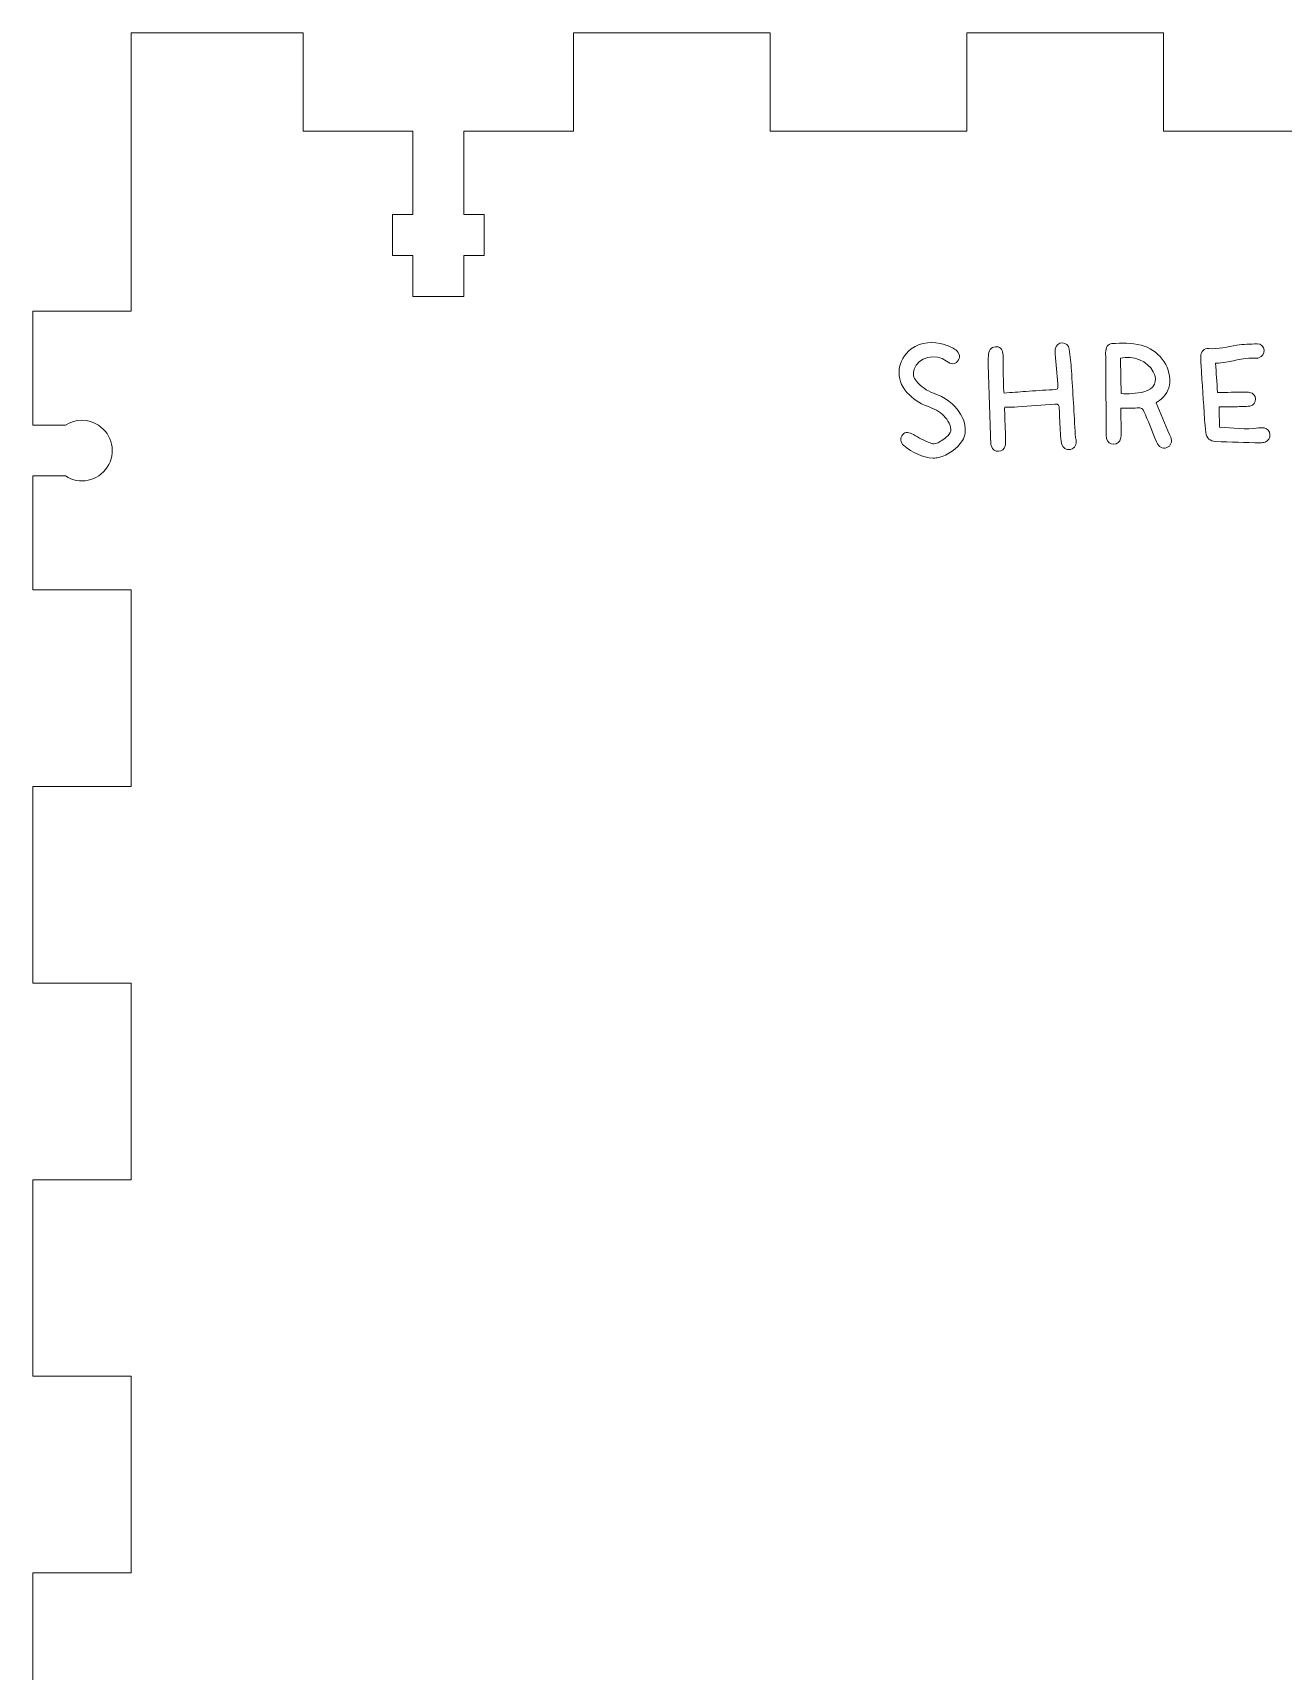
# Model space of a CAD drawing. Header units: inches. Extents: x 30 to 180, y 56 to 256.
# Drawn here: x 30.3 to 106.6, y 156 to 256 of the extents above; entities that cross this region are included whole.
import ezdxf

# ---------------------------------------------------------------- set-up
doc = ezdxf.new("R2010")
doc.units = ezdxf.units.IN
doc.header["$MEASUREMENT"] = 0

# ---------------------------------------------------------------- blocks, each defined once
blk = doc.blocks.new('block 25')
at = {"color": 7, "lineweight": 15, "true_color": 0xffffff}
blk.add_open_spline([(89.517, 236.305), (89.514, 236.612), (89.379, 236.809), (89.132, 236.831)], degree=3, dxfattribs=at)
blk = doc.blocks.new('block 26')
at = {"color": 7, "lineweight": 15, "true_color": 0xffffff}
blk.add_open_spline([(89.132, 236.831), (88.872, 236.855), (88.676, 236.681), (88.637, 236.378)], degree=3, dxfattribs=at)
blk = doc.blocks.new('block 27')
at = {"color": 7, "lineweight": 15, "true_color": 0xffffff}
blk.add_open_spline([(88.637, 236.378), (88.616, 236.219), (88.604, 236.058), (88.609, 235.899)], degree=3, dxfattribs=at)
blk = doc.blocks.new('block 28')
at = {"color": 7, "lineweight": 15, "true_color": 0xffffff}
blk.add_open_spline([(88.609, 235.899), (88.66, 234.252), (88.714, 232.605), (88.769, 230.958)], degree=3, dxfattribs=at)
blk = doc.blocks.new('block 29')
at = {"color": 7, "lineweight": 15, "true_color": 0xffffff}
blk.add_open_spline([(88.769, 230.958), (88.771, 230.89), (88.786, 230.82), (88.809, 230.755)], degree=3, dxfattribs=at)
blk = doc.blocks.new('block 30')
at = {"color": 7, "lineweight": 15, "true_color": 0xffffff}
blk.add_open_spline([(88.809, 230.755), (88.874, 230.565), (89.047, 230.438), (89.236, 230.45)], degree=3, dxfattribs=at)
blk = doc.blocks.new('block 31')
at = {"color": 7, "lineweight": 15, "true_color": 0xffffff}
blk.add_open_spline([(89.236, 230.45), (89.443, 230.464), (89.597, 230.569), (89.647, 230.774)], degree=3, dxfattribs=at)
blk = doc.blocks.new('block 32')
at = {"color": 7, "lineweight": 15, "true_color": 0xffffff}
blk.add_open_spline([(89.647, 230.774), (89.678, 230.899), (89.679, 231.035), (89.675, 231.166)], degree=3, dxfattribs=at)
blk = doc.blocks.new('block 33')
at = {"color": 7, "lineweight": 15, "true_color": 0xffffff}
blk.add_open_spline([(89.675, 231.166), (89.657, 231.771), (89.632, 232.375), (89.611, 232.98)], degree=3, dxfattribs=at)
blk = doc.blocks.new('block 34')
at = {"color": 7, "lineweight": 15, "true_color": 0xffffff}
blk.add_open_spline([(89.611, 232.98), (89.61, 233.025), (89.622, 233.071), (89.631, 233.145)], degree=3, dxfattribs=at)
blk = doc.blocks.new('block 35')
at = {"color": 7, "lineweight": 15, "true_color": 0xffffff}
blk.add_open_spline([(89.631, 233.145), (89.898, 233.15), (90.155, 233.143), (90.411, 233.159)], degree=3, dxfattribs=at)
blk = doc.blocks.new('block 36')
at = {"color": 7, "lineweight": 15, "true_color": 0xffffff}
blk.add_open_spline([(90.411, 233.159), (91.167, 233.208), (91.922, 233.259), (92.677, 233.324)], degree=3, dxfattribs=at)
blk = doc.blocks.new('block 37')
at = {"color": 7, "lineweight": 15, "true_color": 0xffffff}
blk.add_open_spline([(92.677, 233.324), (92.899, 233.343), (92.945, 233.258), (92.95, 233.059)], degree=3, dxfattribs=at)
blk = doc.blocks.new('block 38')
at = {"color": 7, "lineweight": 15, "true_color": 0xffffff}
blk.add_open_spline([(92.95, 233.059), (92.964, 232.552), (92.994, 232.045), (93.025, 231.539)], degree=3, dxfattribs=at)
blk = doc.blocks.new('block 39')
at = {"color": 7, "lineweight": 15, "true_color": 0xffffff}
blk.add_open_spline([(93.025, 231.539), (93.037, 231.331), (93.048, 231.12), (93.093, 230.918)], degree=3, dxfattribs=at)
blk = doc.blocks.new('block 40')
at = {"color": 7, "lineweight": 15, "true_color": 0xffffff}
blk.add_open_spline([(93.093, 230.918), (93.153, 230.649), (93.397, 230.503), (93.641, 230.56)], degree=3, dxfattribs=at)
blk = doc.blocks.new('block 41')
at = {"color": 7, "lineweight": 15, "true_color": 0xffffff}
blk.add_open_spline([(93.641, 230.56), (93.893, 230.621), (94.035, 230.873), (93.975, 231.146)], degree=3, dxfattribs=at)
blk = doc.blocks.new('block 42')
at = {"color": 7, "lineweight": 15, "true_color": 0xffffff}
blk.add_open_spline([(93.975, 231.146), (93.954, 231.241), (93.936, 231.336), (93.93, 231.432)], degree=3, dxfattribs=at)
blk = doc.blocks.new('block 43')
at = {"color": 7, "lineweight": 15, "true_color": 0xffffff}
blk.add_open_spline([(93.93, 231.432), (93.851, 232.751), (93.78, 234.07), (93.695, 235.389)], degree=3, dxfattribs=at)
blk = doc.blocks.new('block 44')
at = {"color": 7, "lineweight": 15, "true_color": 0xffffff}
blk.add_open_spline([(93.695, 235.389), (93.668, 235.818), (93.613, 236.246), (93.559, 236.674)], degree=3, dxfattribs=at)
blk = doc.blocks.new('block 45')
at = {"color": 7, "lineweight": 15, "true_color": 0xffffff}
blk.add_open_spline([(93.559, 236.674), (93.529, 236.911), (93.357, 237.062), (93.143, 237.067)], degree=3, dxfattribs=at)
blk = doc.blocks.new('block 46')
at = {"color": 7, "lineweight": 15, "true_color": 0xffffff}
blk.add_open_spline([(93.143, 237.067), (92.914, 237.073), (92.745, 236.93), (92.702, 236.681)], degree=3, dxfattribs=at)
blk = doc.blocks.new('block 47')
at = {"color": 7, "lineweight": 15, "true_color": 0xffffff}
blk.add_open_spline([(92.702, 236.681), (92.687, 236.586), (92.687, 236.487), (92.695, 236.39)], degree=3, dxfattribs=at)
blk = doc.blocks.new('block 48')
at = {"color": 7, "lineweight": 15, "true_color": 0xffffff}
blk.add_open_spline([(92.695, 236.39), (92.747, 235.781), (92.802, 235.172), (92.857, 234.563)], degree=3, dxfattribs=at)
blk = doc.blocks.new('block 49')
at = {"color": 7, "lineweight": 15, "true_color": 0xffffff}
blk.add_open_spline([(92.857, 234.563), (92.887, 234.232), (92.872, 234.224), (92.531, 234.205)], degree=3, dxfattribs=at)
blk = doc.blocks.new('block 50')
at = {"color": 7, "lineweight": 15, "true_color": 0xffffff}
blk.add_open_spline([(92.531, 234.205), (91.989, 234.178), (91.449, 234.141), (90.909, 234.104)], degree=3, dxfattribs=at)
blk = doc.blocks.new('block 51')
at = {"color": 7, "lineweight": 15, "true_color": 0xffffff}
blk.add_open_spline([(90.909, 234.104), (90.474, 234.073), (90.039, 234.036), (89.587, 234.001)], degree=3, dxfattribs=at)
blk = doc.blocks.new('block 52')
at = {"color": 7, "lineweight": 15, "true_color": 0xffffff}
blk.add_open_spline([(89.587, 234.001), (89.571, 234.14), (89.551, 234.242), (89.549, 234.344)], degree=3, dxfattribs=at)
blk = doc.blocks.new('block 53')
at = {"color": 7, "lineweight": 15, "true_color": 0xffffff}
blk.add_open_spline([(89.549, 234.344), (89.535, 234.997), (89.522, 235.651), (89.517, 236.305)], degree=3, dxfattribs=at)
blk = doc.blocks.new('block 54')
at = {"color": 7, "lineweight": 15, "true_color": 0xffffff}
blk.add_open_spline([(99.693, 234.651), (99.762, 235.667), (98.983, 236.676), (97.947, 236.927)], degree=3, dxfattribs=at)
blk = doc.blocks.new('block 55')
at = {"color": 7, "lineweight": 15, "true_color": 0xffffff}
blk.add_open_spline([(97.947, 236.927), (97.355, 237.07), (96.755, 237.064), (96.155, 237.018)], degree=3, dxfattribs=at)
blk = doc.blocks.new('block 56')
at = {"color": 7, "lineweight": 15, "true_color": 0xffffff}
blk.add_open_spline([(96.155, 237.018), (95.903, 236.998), (95.777, 236.789), (95.78, 236.458)], degree=3, dxfattribs=at)
blk = doc.blocks.new('block 57')
at = {"color": 7, "lineweight": 15, "true_color": 0xffffff}
blk.add_open_spline([(95.78, 236.458), (95.793, 234.811), (95.803, 233.163), (95.815, 231.516)], degree=3, dxfattribs=at)
blk = doc.blocks.new('block 58')
at = {"color": 7, "lineweight": 15, "true_color": 0xffffff}
blk.add_open_spline([(95.815, 231.516), (95.816, 231.419), (95.815, 231.319), (95.837, 231.226)], degree=3, dxfattribs=at)
blk = doc.blocks.new('block 59')
at = {"color": 7, "lineweight": 15, "true_color": 0xffffff}
blk.add_open_spline([(95.837, 231.226), (95.89, 231.005), (96.059, 230.874), (96.271, 230.878)], degree=3, dxfattribs=at)
blk = doc.blocks.new('block 60')
at = {"color": 7, "lineweight": 15, "true_color": 0xffffff}
blk.add_open_spline([(96.271, 230.878), (96.482, 230.882), (96.65, 231.018), (96.696, 231.237)], degree=3, dxfattribs=at)
blk = doc.blocks.new('block 61')
at = {"color": 7, "lineweight": 15, "true_color": 0xffffff}
blk.add_open_spline([(96.696, 231.237), (96.718, 231.338), (96.724, 231.444), (96.724, 231.548)], degree=3, dxfattribs=at)
blk = doc.blocks.new('block 62')
at = {"color": 7, "lineweight": 15, "true_color": 0xffffff}
blk.add_open_spline([(96.724, 231.548), (96.722, 231.999), (96.714, 232.452), (96.709, 232.904)], degree=3, dxfattribs=at)
blk = doc.blocks.new('block 63')
at = {"color": 7, "lineweight": 15, "true_color": 0xffffff}
blk.add_open_spline([(96.709, 232.904), (96.708, 232.969), (96.713, 233.034), (96.714, 233.074)], degree=3, dxfattribs=at)
blk = doc.blocks.new('block 64')
at = {"color": 7, "lineweight": 15, "true_color": 0xffffff}
blk.add_open_spline([(96.714, 233.074), (97.059, 233.08), (97.384, 233.051), (97.695, 233.101)], degree=3, dxfattribs=at)
blk = doc.blocks.new('block 65')
at = {"color": 7, "lineweight": 15, "true_color": 0xffffff}
blk.add_open_spline([(97.695, 233.101), (97.953, 233.144), (98.066, 233.057), (98.138, 232.839)], degree=3, dxfattribs=at)
blk = doc.blocks.new('block 66')
at = {"color": 7, "lineweight": 15, "true_color": 0xffffff}
blk.add_open_spline([(98.138, 232.839), (98.157, 232.78), (98.192, 232.726), (98.215, 232.668)], degree=3, dxfattribs=at)
blk = doc.blocks.new('block 67')
at = {"color": 7, "lineweight": 15, "true_color": 0xffffff}
blk.add_open_spline([(98.215, 232.668), (98.443, 232.109), (98.673, 231.551), (98.896, 230.99)], degree=3, dxfattribs=at)
blk = doc.blocks.new('block 68')
at = {"color": 7, "lineweight": 15, "true_color": 0xffffff}
blk.add_open_spline([(98.896, 230.99), (99.003, 230.721), (99.26, 230.581), (99.509, 230.671)], degree=3, dxfattribs=at)
blk = doc.blocks.new('block 69')
at = {"color": 7, "lineweight": 15, "true_color": 0xffffff}
blk.add_open_spline([(99.509, 230.671), (99.761, 230.764), (99.863, 231.03), (99.75, 231.312)], degree=3, dxfattribs=at)
blk = doc.blocks.new('block 70')
at = {"color": 7, "lineweight": 15, "true_color": 0xffffff}
blk.add_open_spline([(99.75, 231.312), (99.73, 231.364), (99.703, 231.412), (99.681, 231.463)], degree=3, dxfattribs=at)
blk = doc.blocks.new('block 71')
at = {"color": 7, "lineweight": 15, "true_color": 0xffffff}
blk.add_open_spline([(99.681, 231.463), (99.409, 232.108), (99.138, 232.753), (98.862, 233.41)], degree=3, dxfattribs=at)
blk = doc.blocks.new('block 72')
at = {"color": 7, "lineweight": 15, "true_color": 0xffffff}
blk.add_open_spline([(98.862, 233.41), (98.928, 233.456), (98.996, 233.502), (99.061, 233.55)], degree=3, dxfattribs=at)
blk = doc.blocks.new('block 73')
at = {"color": 7, "lineweight": 15, "true_color": 0xffffff}
blk.add_open_spline([(99.061, 233.55), (99.432, 233.825), (99.662, 234.184), (99.693, 234.651)], degree=3, dxfattribs=at)
blk = doc.blocks.new('block 117')
at = {"color": 7, "lineweight": 15, "true_color": 0xffffff}
blk.add_open_spline([(105.007, 236.134), (105.047, 236.131), (105.089, 236.147), (105.129, 236.16)], degree=3, dxfattribs=at)
blk = doc.blocks.new('block 118')
at = {"color": 7, "lineweight": 15, "true_color": 0xffffff}
blk.add_open_spline([(105.129, 236.16), (105.338, 236.229), (105.466, 236.414), (105.447, 236.619)], degree=3, dxfattribs=at)
blk = doc.blocks.new('block 119')
at = {"color": 7, "lineweight": 15, "true_color": 0xffffff}
blk.add_open_spline([(105.447, 236.619), (105.425, 236.836), (105.259, 237.012), (105.027, 237.006)], degree=3, dxfattribs=at)
blk = doc.blocks.new('block 120')
at = {"color": 7, "lineweight": 15, "true_color": 0xffffff}
blk.add_open_spline([(105.027, 237.006), (104.612, 236.994), (104.192, 236.984), (103.784, 236.917)], degree=3, dxfattribs=at)
blk = doc.blocks.new('block 121')
at = {"color": 7, "lineweight": 15, "true_color": 0xffffff}
blk.add_open_spline([(103.784, 236.917), (103.215, 236.823), (102.66, 236.666), (102.072, 236.724)], degree=3, dxfattribs=at)
blk = doc.blocks.new('block 122')
at = {"color": 7, "lineweight": 15, "true_color": 0xffffff}
blk.add_open_spline([(102.072, 236.724), (101.792, 236.752), (101.591, 236.537), (101.584, 236.242)], degree=3, dxfattribs=at)
blk = doc.blocks.new('block 123')
at = {"color": 7, "lineweight": 15, "true_color": 0xffffff}
blk.add_open_spline([(101.584, 236.242), (101.58, 236.055), (101.593, 235.867), (101.606, 235.68)], degree=3, dxfattribs=at)
blk = doc.blocks.new('block 124')
at = {"color": 7, "lineweight": 15, "true_color": 0xffffff}
blk.add_open_spline([(101.606, 235.68), (101.677, 234.583), (101.749, 233.488), (101.823, 232.392)], degree=3, dxfattribs=at)
blk = doc.blocks.new('block 125')
at = {"color": 7, "lineweight": 15, "true_color": 0xffffff}
blk.add_open_spline([(101.823, 232.392), (101.841, 232.129), (101.852, 231.863), (101.896, 231.604)], degree=3, dxfattribs=at)
blk = doc.blocks.new('block 126')
at = {"color": 7, "lineweight": 15, "true_color": 0xffffff}
blk.add_open_spline([(101.896, 231.604), (101.956, 231.243), (102.138, 231.067), (102.497, 231.05)], degree=3, dxfattribs=at)
blk = doc.blocks.new('block 127')
at = {"color": 7, "lineweight": 15, "true_color": 0xffffff}
blk.add_open_spline([(102.497, 231.05), (103.405, 231.009), (104.315, 230.987), (105.224, 230.962)], degree=3, dxfattribs=at)
blk = doc.blocks.new('block 128')
at = {"color": 7, "lineweight": 15, "true_color": 0xffffff}
blk.add_open_spline([(105.224, 230.962), (105.319, 230.961), (105.419, 230.983), (105.51, 231.015)], degree=3, dxfattribs=at)
blk = doc.blocks.new('block 129')
at = {"color": 7, "lineweight": 15, "true_color": 0xffffff}
blk.add_open_spline([(105.51, 231.015), (105.708, 231.086), (105.82, 231.267), (105.807, 231.469)], degree=3, dxfattribs=at)
blk = doc.blocks.new('block 130')
at = {"color": 7, "lineweight": 15, "true_color": 0xffffff}
blk.add_open_spline([(105.807, 231.469), (105.795, 231.666), (105.655, 231.834), (105.446, 231.873)], degree=3, dxfattribs=at)
blk = doc.blocks.new('block 131')
at = {"color": 7, "lineweight": 15, "true_color": 0xffffff}
blk.add_open_spline([(105.446, 231.873), (105.339, 231.892), (105.223, 231.892), (105.115, 231.876)], degree=3, dxfattribs=at)
blk = doc.blocks.new('block 132')
at = {"color": 7, "lineweight": 15, "true_color": 0xffffff}
blk.add_open_spline([(105.115, 231.876), (104.324, 231.764), (103.54, 231.86), (102.727, 231.924)], degree=3, dxfattribs=at)
blk = doc.blocks.new('block 133')
at = {"color": 7, "lineweight": 15, "true_color": 0xffffff}
blk.add_open_spline([(102.727, 231.924), (102.719, 232.349), (102.712, 232.756), (102.706, 233.153)], degree=3, dxfattribs=at)
blk = doc.blocks.new('block 134')
at = {"color": 7, "lineweight": 15, "true_color": 0xffffff}
blk.add_open_spline([(102.706, 233.153), (103.039, 233.158), (103.378, 233.162), (103.716, 233.17)], degree=3, dxfattribs=at)
blk = doc.blocks.new('block 135')
at = {"color": 7, "lineweight": 15, "true_color": 0xffffff}
blk.add_open_spline([(103.716, 233.17), (104.007, 233.176), (104.301, 233.168), (104.589, 233.204)], degree=3, dxfattribs=at)
blk = doc.blocks.new('block 136')
at = {"color": 7, "lineweight": 15, "true_color": 0xffffff}
blk.add_open_spline([(104.589, 233.204), (104.807, 233.232), (104.937, 233.434), (104.927, 233.642)], degree=3, dxfattribs=at)
blk = doc.blocks.new('block 137')
at = {"color": 7, "lineweight": 15, "true_color": 0xffffff}
blk.add_open_spline([(104.927, 233.642), (104.918, 233.844), (104.781, 234.002), (104.567, 234.042)], degree=3, dxfattribs=at)
blk = doc.blocks.new('block 138')
at = {"color": 7, "lineweight": 15, "true_color": 0xffffff}
blk.add_open_spline([(104.567, 234.042), (104.465, 234.061), (104.36, 234.064), (104.256, 234.062)], degree=3, dxfattribs=at)
blk = doc.blocks.new('block 139')
at = {"color": 7, "lineweight": 15, "true_color": 0xffffff}
blk.add_open_spline([(104.256, 234.062), (103.715, 234.056), (103.174, 234.045), (102.607, 234.036)], degree=3, dxfattribs=at)
blk = doc.blocks.new('block 140')
at = {"color": 7, "lineweight": 15, "true_color": 0xffffff}
blk.add_open_spline([(102.607, 234.036), (102.565, 234.666), (102.528, 235.239), (102.489, 235.82)], degree=3, dxfattribs=at)
blk = doc.blocks.new('block 141')
at = {"color": 7, "lineweight": 15, "true_color": 0xffffff}
blk.add_open_spline([(102.489, 235.82), (102.727, 235.844), (102.923, 235.85), (103.113, 235.884)], degree=3, dxfattribs=at)
blk = doc.blocks.new('block 142')
at = {"color": 7, "lineweight": 15, "true_color": 0xffffff}
blk.add_open_spline([(103.113, 235.884), (103.74, 235.999), (104.358, 236.179), (105.007, 236.134)], degree=3, dxfattribs=at)
blk = doc.blocks.new('block 143')
at = {"color": 7, "lineweight": 15, "true_color": 0xffffff}
blk.add_open_spline([(87.053, 231.109), (87.145, 231.236), (87.185, 231.417), (87.201, 231.579)], degree=3, dxfattribs=at)
blk = doc.blocks.new('block 144')
at = {"color": 7, "lineweight": 15, "true_color": 0xffffff}
blk.add_open_spline([(87.201, 231.579), (87.24, 231.983), (87.14, 232.361), (86.931, 232.715)], degree=3, dxfattribs=at)
blk = doc.blocks.new('block 145')
at = {"color": 7, "lineweight": 15, "true_color": 0xffffff}
blk.add_open_spline([(86.931, 232.715), (86.547, 233.367), (85.962, 233.758), (85.269, 234.003)], degree=3, dxfattribs=at)
blk = doc.blocks.new('block 146')
at = {"color": 7, "lineweight": 15, "true_color": 0xffffff}
blk.add_open_spline([(85.269, 234.003), (84.855, 234.149), (84.525, 234.398), (84.237, 234.719)], degree=3, dxfattribs=at)
blk = doc.blocks.new('block 147')
at = {"color": 7, "lineweight": 15, "true_color": 0xffffff}
blk.add_open_spline([(84.237, 234.719), (84.038, 234.941), (84.008, 235.189), (84.094, 235.456)], degree=3, dxfattribs=at)
blk = doc.blocks.new('block 148')
at = {"color": 7, "lineweight": 15, "true_color": 0xffffff}
blk.add_open_spline([(84.094, 235.456), (84.333, 236.198), (85.422, 236.469), (86.068, 235.952)], degree=3, dxfattribs=at)
blk = doc.blocks.new('block 149')
at = {"color": 7, "lineweight": 15, "true_color": 0xffffff}
blk.add_open_spline([(86.068, 235.952), (86.332, 235.742), (86.574, 235.738), (86.749, 235.942)], degree=3, dxfattribs=at)
blk = doc.blocks.new('block 150')
at = {"color": 7, "lineweight": 15, "true_color": 0xffffff}
blk.add_open_spline([(86.749, 235.942), (86.922, 236.142), (86.892, 236.454), (86.633, 236.635)], degree=3, dxfattribs=at)
blk = doc.blocks.new('block 151')
at = {"color": 7, "lineweight": 15, "true_color": 0xffffff}
blk.add_open_spline([(86.633, 236.635), (86.427, 236.779), (86.185, 236.89), (85.943, 236.957)], degree=3, dxfattribs=at)
blk = doc.blocks.new('block 152')
at = {"color": 7, "lineweight": 15, "true_color": 0xffffff}
blk.add_open_spline([(85.943, 236.957), (85.234, 237.157), (84.543, 237.157), (83.913, 236.693)], degree=3, dxfattribs=at)
blk = doc.blocks.new('block 153')
at = {"color": 7, "lineweight": 15, "true_color": 0xffffff}
blk.add_open_spline([(83.913, 236.693), (83.036, 236.047), (82.916, 234.834), (83.655, 234.043)], degree=3, dxfattribs=at)
blk = doc.blocks.new('block 154')
at = {"color": 7, "lineweight": 15, "true_color": 0xffffff}
blk.add_open_spline([(83.655, 234.043), (84.006, 233.665), (84.408, 233.368), (84.901, 233.197)], degree=3, dxfattribs=at)
blk = doc.blocks.new('block 155')
at = {"color": 7, "lineweight": 15, "true_color": 0xffffff}
blk.add_open_spline([(84.901, 233.197), (85.091, 233.131), (85.274, 233.042), (85.452, 232.95)], degree=3, dxfattribs=at)
blk = doc.blocks.new('block 156')
at = {"color": 7, "lineweight": 15, "true_color": 0xffffff}
blk.add_open_spline([(85.452, 232.95), (85.796, 232.771), (86.052, 232.5), (86.226, 232.156)], degree=3, dxfattribs=at)
blk = doc.blocks.new('block 157')
at = {"color": 7, "lineweight": 15, "true_color": 0xffffff}
blk.add_open_spline([(86.226, 232.156), (86.414, 231.785), (86.362, 231.56), (86.04, 231.302)], degree=3, dxfattribs=at)
blk = doc.blocks.new('block 158')
at = {"color": 7, "lineweight": 15, "true_color": 0xffffff}
blk.add_open_spline([(86.04, 231.302), (85.931, 231.215), (85.819, 231.132), (85.703, 231.057)], degree=3, dxfattribs=at)
blk = doc.blocks.new('block 159')
at = {"color": 7, "lineweight": 15, "true_color": 0xffffff}
blk.add_open_spline([(85.703, 231.057), (85.508, 230.929), (85.288, 230.859), (85.069, 230.955)], degree=3, dxfattribs=at)
blk = doc.blocks.new('block 160')
at = {"color": 7, "lineweight": 15, "true_color": 0xffffff}
blk.add_open_spline([(85.069, 230.955), (84.722, 231.108), (84.375, 231.269), (84.053, 231.466)], degree=3, dxfattribs=at)
blk = doc.blocks.new('block 161')
at = {"color": 7, "lineweight": 15, "true_color": 0xffffff}
blk.add_open_spline([(84.053, 231.466), (83.797, 231.622), (83.565, 231.651), (83.397, 231.466)], degree=3, dxfattribs=at)
blk = doc.blocks.new('block 162')
at = {"color": 7, "lineweight": 15, "true_color": 0xffffff}
blk.add_open_spline([(83.397, 231.466), (83.228, 231.28), (83.24, 230.981), (83.467, 230.798)], degree=3, dxfattribs=at)
blk = doc.blocks.new('block 163')
at = {"color": 7, "lineweight": 15, "true_color": 0xffffff}
blk.add_open_spline([(83.467, 230.798), (84.001, 230.367), (84.6, 230.074), (85.254, 230.03)], degree=3, dxfattribs=at)
blk = doc.blocks.new('block 164')
at = {"color": 7, "lineweight": 15, "true_color": 0xffffff}
blk.add_open_spline([(85.254, 230.03), (85.392, 230.044), (85.484, 230.042), (85.571, 230.064)], degree=3, dxfattribs=at)
blk = doc.blocks.new('block 165')
at = {"color": 7, "lineweight": 15, "true_color": 0xffffff}
blk.add_open_spline([(85.571, 230.064), (86.2, 230.22), (86.682, 230.594), (87.053, 231.109)], degree=3, dxfattribs=at)
blk = doc.blocks.new('block 184')
at = {"color": 7, "lineweight": 15, "true_color": 0xffffff}
blk.add_lwpolyline([(96.684, 236.128), (96.704, 234.924), (96.72, 233.974)], dxfattribs=at)
blk = doc.blocks.new('block 185')
at = {"color": 7, "lineweight": 15, "true_color": 0xffffff}
blk.add_open_spline([(96.72, 233.974), (97.185, 233.944), (97.646, 233.96), (98.113, 234.084)], degree=3, dxfattribs=at)
blk = doc.blocks.new('block 186')
at = {"color": 7, "lineweight": 15, "true_color": 0xffffff}
blk.add_open_spline([(98.113, 234.084), (98.765, 234.258), (98.997, 234.711), (98.681, 235.306)], degree=3, dxfattribs=at)
blk = doc.blocks.new('block 187')
at = {"color": 7, "lineweight": 15, "true_color": 0xffffff}
blk.add_open_spline([(98.681, 235.306), (98.34, 235.949), (97.459, 236.32), (96.684, 236.128)], degree=3, dxfattribs=at)
blk = doc.blocks.new('block 280')
at = {"color": 7, "lineweight": 15, "true_color": 0xffffff}
blk.add_lwpolyline([(30.304, 149.992), (30.304, 161.992)], dxfattribs=at)
blk = doc.blocks.new('block 281')
at = {"color": 7, "lineweight": 15, "true_color": 0xffffff}
blk.add_lwpolyline([(30.304, 161.992), (36.304, 161.992)], dxfattribs=at)
blk = doc.blocks.new('block 282')
at = {"color": 7, "lineweight": 15, "true_color": 0xffffff}
blk.add_lwpolyline([(36.304, 161.992), (36.304, 173.992)], dxfattribs=at)
blk = doc.blocks.new('block 283')
at = {"color": 7, "lineweight": 15, "true_color": 0xffffff}
blk.add_lwpolyline([(36.304, 173.992), (30.304, 173.992)], dxfattribs=at)
blk = doc.blocks.new('block 284')
at = {"color": 7, "lineweight": 15, "true_color": 0xffffff}
blk.add_lwpolyline([(30.304, 173.992), (30.304, 185.992)], dxfattribs=at)
blk = doc.blocks.new('block 285')
at = {"color": 7, "lineweight": 15, "true_color": 0xffffff}
blk.add_lwpolyline([(30.304, 185.992), (36.304, 185.992)], dxfattribs=at)
blk = doc.blocks.new('block 286')
at = {"color": 7, "lineweight": 15, "true_color": 0xffffff}
blk.add_lwpolyline([(36.304, 185.992), (36.304, 197.992)], dxfattribs=at)
blk = doc.blocks.new('block 287')
at = {"color": 7, "lineweight": 15, "true_color": 0xffffff}
blk.add_lwpolyline([(36.304, 197.992), (30.304, 197.992)], dxfattribs=at)
blk = doc.blocks.new('block 288')
at = {"color": 7, "lineweight": 15, "true_color": 0xffffff}
blk.add_lwpolyline([(30.304, 197.992), (30.304, 209.992)], dxfattribs=at)
blk = doc.blocks.new('block 289')
at = {"color": 7, "lineweight": 15, "true_color": 0xffffff}
blk.add_lwpolyline([(30.304, 209.992), (36.304, 209.992)], dxfattribs=at)
blk = doc.blocks.new('block 290')
at = {"color": 7, "lineweight": 15, "true_color": 0xffffff}
blk.add_lwpolyline([(36.304, 209.992), (36.304, 221.992)], dxfattribs=at)
blk = doc.blocks.new('block 291')
at = {"color": 7, "lineweight": 15, "true_color": 0xffffff}
blk.add_lwpolyline([(36.304, 221.992), (30.304, 221.992)], dxfattribs=at)
blk = doc.blocks.new('block 292')
at = {"color": 7, "lineweight": 15, "true_color": 0xffffff}
blk.add_lwpolyline([(30.304, 221.992), (30.304, 228.942)], dxfattribs=at)
blk = doc.blocks.new('block 293')
at = {"color": 7, "lineweight": 15, "true_color": 0xffffff}
blk.add_lwpolyline([(30.304, 228.942), (32.294, 228.942)], dxfattribs=at)
blk = doc.blocks.new('block 294')
at = {"color": 7, "lineweight": 15, "true_color": 0xffffff}
blk.add_lwpolyline([(30.304, 232.042), (32.294, 232.042)], dxfattribs=at)
blk = doc.blocks.new('block 295')
at = {"color": 7, "lineweight": 15, "true_color": 0xffffff}
blk.add_lwpolyline([(30.304, 232.042), (30.304, 238.992)], dxfattribs=at)
blk = doc.blocks.new('block 296')
at = {"color": 7, "lineweight": 15, "true_color": 0xffffff}
blk.add_lwpolyline([(30.304, 238.992), (36.304, 238.992)], dxfattribs=at)
blk = doc.blocks.new('block 297')
at = {"color": 7, "lineweight": 15, "true_color": 0xffffff}
blk.add_lwpolyline([(36.304, 238.992), (36.304, 255.992)], dxfattribs=at)
blk = doc.blocks.new('block 298')
at = {"color": 7, "lineweight": 15, "true_color": 0xffffff}
blk.add_lwpolyline([(36.304, 255.992), (46.804, 255.992)], dxfattribs=at)
blk = doc.blocks.new('block 299')
at = {"color": 7, "lineweight": 15, "true_color": 0xffffff}
blk.add_lwpolyline([(46.804, 255.992), (46.804, 249.992)], dxfattribs=at)
blk = doc.blocks.new('block 300')
at = {"color": 7, "lineweight": 15, "true_color": 0xffffff}
blk.add_lwpolyline([(46.804, 249.992), (53.504, 249.992)], dxfattribs=at)
blk = doc.blocks.new('block 301')
at = {"color": 7, "lineweight": 15, "true_color": 0xffffff}
blk.add_lwpolyline([(53.504, 249.992), (53.504, 244.892)], dxfattribs=at)
blk = doc.blocks.new('block 302')
at = {"color": 7, "lineweight": 15, "true_color": 0xffffff}
blk.add_lwpolyline([(53.504, 244.892), (52.254, 244.892)], dxfattribs=at)
blk = doc.blocks.new('block 303')
at = {"color": 7, "lineweight": 15, "true_color": 0xffffff}
blk.add_lwpolyline([(52.254, 244.892), (52.254, 242.392)], dxfattribs=at)
blk = doc.blocks.new('block 304')
at = {"color": 7, "lineweight": 15, "true_color": 0xffffff}
blk.add_lwpolyline([(52.254, 242.392), (53.504, 242.392)], dxfattribs=at)
blk = doc.blocks.new('block 305')
at = {"color": 7, "lineweight": 15, "true_color": 0xffffff}
blk.add_lwpolyline([(53.504, 242.392), (53.504, 239.892)], dxfattribs=at)
blk = doc.blocks.new('block 306')
at = {"color": 7, "lineweight": 15, "true_color": 0xffffff}
blk.add_lwpolyline([(53.504, 239.892), (56.604, 239.892)], dxfattribs=at)
blk = doc.blocks.new('block 307')
at = {"color": 7, "lineweight": 15, "true_color": 0xffffff}
blk.add_lwpolyline([(56.604, 239.892), (56.604, 242.392)], dxfattribs=at)
blk = doc.blocks.new('block 308')
at = {"color": 7, "lineweight": 15, "true_color": 0xffffff}
blk.add_lwpolyline([(56.604, 242.392), (57.854, 242.392)], dxfattribs=at)
blk = doc.blocks.new('block 309')
at = {"color": 7, "lineweight": 15, "true_color": 0xffffff}
blk.add_lwpolyline([(57.854, 242.392), (57.854, 244.892)], dxfattribs=at)
blk = doc.blocks.new('block 310')
at = {"color": 7, "lineweight": 15, "true_color": 0xffffff}
blk.add_lwpolyline([(57.854, 244.892), (56.604, 244.892)], dxfattribs=at)
blk = doc.blocks.new('block 311')
at = {"color": 7, "lineweight": 15, "true_color": 0xffffff}
blk.add_lwpolyline([(56.604, 244.892), (56.604, 249.992)], dxfattribs=at)
blk = doc.blocks.new('block 312')
at = {"color": 7, "lineweight": 15, "true_color": 0xffffff}
blk.add_lwpolyline([(56.604, 249.992), (63.304, 249.992)], dxfattribs=at)
blk = doc.blocks.new('block 313')
at = {"color": 7, "lineweight": 15, "true_color": 0xffffff}
blk.add_lwpolyline([(63.304, 249.992), (63.304, 255.992)], dxfattribs=at)
blk = doc.blocks.new('block 314')
at = {"color": 7, "lineweight": 15, "true_color": 0xffffff}
blk.add_lwpolyline([(63.304, 255.992), (75.304, 255.992)], dxfattribs=at)
blk = doc.blocks.new('block 315')
at = {"color": 7, "lineweight": 15, "true_color": 0xffffff}
blk.add_lwpolyline([(75.304, 255.992), (75.304, 249.992)], dxfattribs=at)
blk = doc.blocks.new('block 316')
at = {"color": 7, "lineweight": 15, "true_color": 0xffffff}
blk.add_lwpolyline([(75.304, 249.992), (87.304, 249.992)], dxfattribs=at)
blk = doc.blocks.new('block 317')
at = {"color": 7, "lineweight": 15, "true_color": 0xffffff}
blk.add_lwpolyline([(87.304, 249.992), (87.304, 255.992)], dxfattribs=at)
blk = doc.blocks.new('block 318')
at = {"color": 7, "lineweight": 15, "true_color": 0xffffff}
blk.add_lwpolyline([(87.304, 255.992), (99.304, 255.992)], dxfattribs=at)
blk = doc.blocks.new('block 319')
at = {"color": 7, "lineweight": 15, "true_color": 0xffffff}
blk.add_lwpolyline([(99.304, 255.992), (99.304, 249.992)], dxfattribs=at)
blk = doc.blocks.new('block 320')
at = {"color": 7, "lineweight": 15, "true_color": 0xffffff}
blk.add_lwpolyline([(99.304, 249.992), (111.304, 249.992)], dxfattribs=at)
blk = doc.blocks.new('block 350')
at = {"color": 7, "lineweight": 15, "true_color": 0xffffff}
blk.add_open_spline([(32.294, 228.942), (33.15, 228.384), (34.296, 228.626), (34.854, 229.482), (35.412, 230.338), (35.17, 231.484), (34.314, 232.042), (33.7, 232.442), (32.908, 232.442), (32.294, 232.042)], degree=3, knots=[0, 0, 0, 0, 1, 1, 1, 2, 2, 2, 3, 3, 3, 3], dxfattribs=at)

msp = doc.modelspace()

# ---------------------------------------------------------------- block references
for name in ['block 297', 'block 298', 'block 299', 'block 313', 'block 314', 'block 315', 'block 317', 'block 318', 'block 319', 'block 300', 'block 301', 'block 311', 'block 312', 'block 316', 'block 320', 'block 302', 'block 303', 'block 310', 'block 309', 'block 304', 'block 305', 'block 307', 'block 308', 'block 306', 'block 295', 'block 296', 'block 152', 'block 46', 'block 45', 'block 56', 'block 55', 'block 120', 'block 119', 'block 153', 'block 148', 'block 151', 'block 150', 'block 27', 'block 26', 'block 25', 'block 53', 'block 47', 'block 48', 'block 44', 'block 57', 'block 187', 'block 184', 'block 54', 'block 123', 'block 122', 'block 121', 'block 142', 'block 117', 'block 118', 'block 147', 'block 149', 'block 28', 'block 43', 'block 186', 'block 124', 'block 141', 'block 140', 'block 154', 'block 146', 'block 145', 'block 52', 'block 51', 'block 50', 'block 49', 'block 185', 'block 73', 'block 139', 'block 138', 'block 137', 'block 155', 'block 34', 'block 35', 'block 36', 'block 37', 'block 38', 'block 63', 'block 64', 'block 65', 'block 72', 'block 71', 'block 134', 'block 133', 'block 135', 'block 136', 'block 294', 'block 350', 'block 156', 'block 157', 'block 144', 'block 33', 'block 62', 'block 66', 'block 67', 'block 125', 'block 162', 'block 161', 'block 160', 'block 159', 'block 165', 'block 158', 'block 143', 'block 32', 'block 39', 'block 41', 'block 42', 'block 58', 'block 59', 'block 60', 'block 61', 'block 69', 'block 70', 'block 126', 'block 127', 'block 132', 'block 131', 'block 128', 'block 130', 'block 129', 'block 163', 'block 164', 'block 29', 'block 30', 'block 31', 'block 40', 'block 68', 'block 292', 'block 293', 'block 291', 'block 290', 'block 288', 'block 289', 'block 287', 'block 286', 'block 284', 'block 285', 'block 283', 'block 282', 'block 280', 'block 281']:
    msp.add_blockref(name, (0, 0))

doc.saveas('drawing.dxf')
